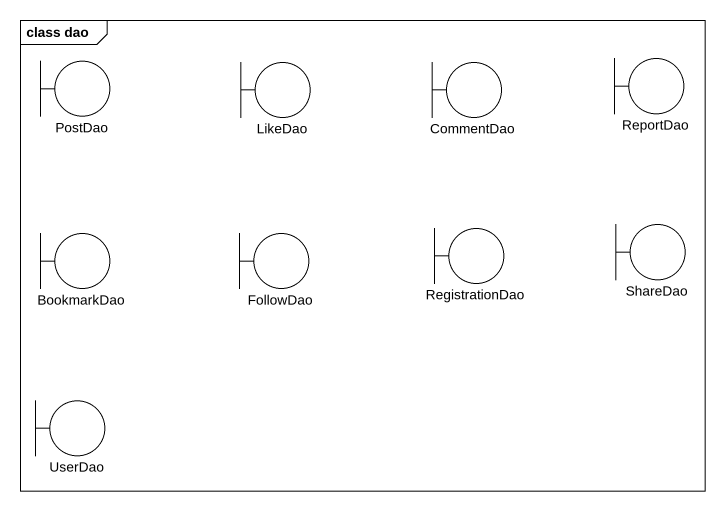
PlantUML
@startuml
mainframe class dao
boundary PostDao
boundary LikeDao
boundary CommentDao
boundary ReportDao
boundary BookmarkDao
boundary FollowDao
boundary RegistrationDao
boundary ShareDao
boundary UserDao
@enduml
